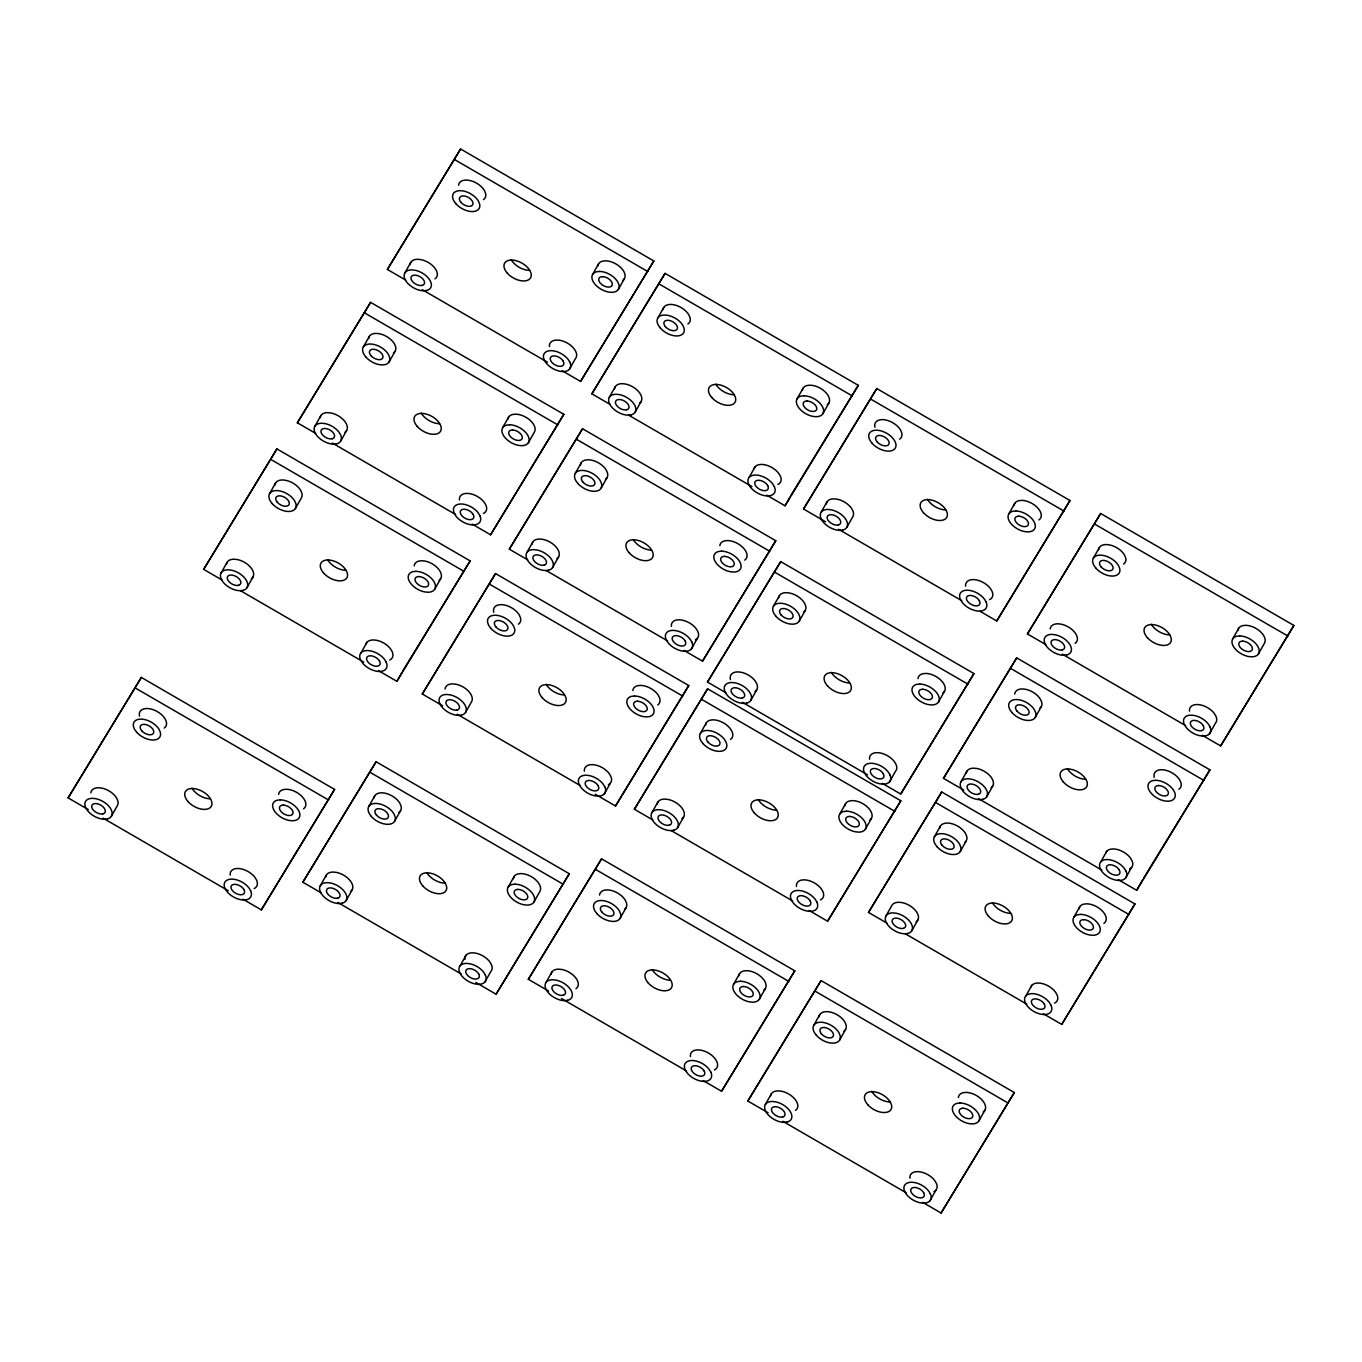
<?xml version="1.0" encoding="UTF-8"?>
<svg xmlns="http://www.w3.org/2000/svg" width="1362" height="1362" viewBox="0 0 1362 1362"><rect width="100%" height="100%" fill="white"/><g stroke="black" fill="none" stroke-linecap="round" stroke-linejoin="round"><path stroke-width="1.5" d="M88.343 809.624L68.1 797.894L141.342 677.442L334.575 789.415L261.334 909.867L242.93 899.209M68.1 797.894L141.342 677.442M222.074 580.025L203.67 569.367L276.912 448.915L470.145 560.889L396.904 681.34L378.5 670.666M203.67 569.367L276.912 448.915M315.763 433.456L297.359 422.799L370.6 302.347L563.834 414.32L490.592 534.772L472.188 524.098M405.757 280.112L387.353 269.455L460.594 149.003L653.828 260.976L580.587 381.428L562.183 370.753M297.359 422.799L370.6 302.347M221.189 572.789L227.165 562.2M387.353 269.455L460.594 149.003M269.642 493.572L275.618 482.965M314.877 426.221L320.853 415.631M404.872 272.877L410.847 262.287M363.331 347.004L369.306 336.397M111.378 816.264L117.353 805.657A14.897 8.581 29.4 0 0 101.912 788.121L98.524 787.73A14.897 8.581 29.4 0 0 90.862 792.871M246.948 587.72L252.923 577.13M295.401 508.486L301.377 497.896A14.897 8.581 29.4 0 0 301.887 493.231L300.781 490.524A14.897 8.581 29.4 0 0 285.935 480.36A14.897 8.581 29.4 0 0 274.886 485.11M340.636 441.152L346.612 430.562M389.089 361.934L395.065 351.328M361.049 652.824L367.008 642.217M502.629 427.753L508.605 417.164M592.623 274.409L598.599 263.819M434.716 589.252L440.675 578.646M261.334 909.867L334.575 789.415M569.384 369.306L575.36 358.717A14.897 8.581 29.4 0 0 575.871 351.719L574.253 348.995A14.897 8.581 29.4 0 0 558.437 340.125A14.897 8.581 29.4 0 0 549.431 346.646M528.405 442.684L534.381 432.094A14.897 8.581 29.4 0 0 530.567 420.705A14.897 8.581 29.4 0 0 515.551 414.167L512.572 414.491A14.897 8.581 29.4 0 0 507.89 419.309M396.904 681.34L401.875 672.505M618.399 289.34L624.358 278.75M490.592 534.772L563.834 414.32M580.587 381.428L653.828 260.976M321.245 892.876L302.841 882.218L376.082 761.767L569.316 873.74L496.074 994.192L475.832 982.462M302.841 882.218L376.082 761.767M442.531 705.754L422.288 694.024L495.53 573.572L688.763 685.546L615.522 805.998L595.279 794.267M610.244 404.48L591.84 393.822L665.082 273.37L858.298 385.344L785.057 505.796L766.653 495.138M422.288 694.024L495.53 573.572M527.707 559.85L509.303 549.192L582.544 428.741L775.778 540.714L702.537 661.166L684.133 650.491M591.84 393.822L665.082 273.37M320.359 885.64L326.335 875.034M368.813 806.406L374.788 795.817M509.303 549.192L582.544 428.741M609.342 397.261L615.318 386.655M657.795 318.027L663.771 307.42M526.822 552.614L532.797 542.008M575.275 473.38L581.251 462.791M346.118 900.571L352.094 889.965M394.571 821.337L400.547 810.748M465.566 712.394L471.541 701.788A14.897 8.581 29.4 0 0 456.1 684.252L452.729 683.86A14.897 8.581 29.4 0 0 445.068 689.002M635.118 412.192L641.093 401.586M552.58 567.545L558.556 556.939M601.034 488.311L607.009 477.721M460.22 965.658L466.196 955.068M508.111 887.173L514.087 876.566M749.202 477.279L755.178 466.672M797.11 398.794L803.086 388.187M484.872 982.07L490.848 971.481A14.897 8.581 29.4 0 0 491.359 964.483L489.741 961.759A14.897 8.581 29.4 0 0 473.925 952.889A14.897 8.581 29.4 0 0 464.919 959.41M533.887 902.104L539.846 891.497A14.897 8.581 29.4 0 0 536.049 880.124A14.897 8.581 29.4 0 0 521.033 873.587L518.054 873.91A14.897 8.581 29.4 0 0 513.372 878.728M604.319 793.893L610.295 783.286M822.869 413.707L828.845 403.118M496.074 994.192L569.316 873.74M691.334 649.044L697.31 638.438M615.522 805.998L688.763 685.546M785.057 505.796L790.045 496.96M702.537 661.166L775.778 540.714M548.563 991.025L528.32 979.295L601.561 858.843L794.795 970.817L721.554 1091.268L703.15 1080.611M528.32 979.295L601.561 858.843M652.773 819.907L634.369 809.249L707.61 688.797L900.827 800.771L827.602 921.223L809.198 910.548M825.61 521.799L803.529 508.996L876.77 388.545L1069.987 500.518L996.746 620.97L980.197 611.385M725.878 692.73L707.474 682.056L780.715 561.604L973.949 673.577L900.708 794.029L882.304 783.371M634.369 809.249L707.61 688.797M803.529 508.996L876.77 388.545M707.474 682.056L780.715 561.604M545.839 982.734L551.797 972.127M821.031 512.435L827.006 501.829M651.87 812.671L657.846 802.082M700.34 733.437L706.299 722.847M773.446 606.26L779.404 595.654M620.05 918.431L626.026 907.824M677.646 827.602L683.622 816.996M846.806 527.366L852.782 516.76A14.897 8.581 29.4 0 0 837.341 499.224L833.953 498.85A14.897 8.581 29.4 0 0 826.291 503.991M750.751 700.426L756.727 689.819M799.205 621.191L805.18 610.585M733.59 984.266L739.566 973.66M839.639 814.204L845.615 803.597M1008.799 513.968L1014.775 503.361M759.349 999.197L765.325 988.591M889.505 781.924L895.481 771.318A14.897 8.581 29.4 0 0 895.992 764.337L894.357 761.596A14.897 8.581 29.4 0 0 878.558 752.726A14.897 8.581 29.4 0 0 869.552 759.247M865.398 829.135L871.374 818.528M938.503 701.958L944.479 691.351M721.554 1091.268L794.795 970.817M827.602 921.223L900.827 800.771M996.746 620.97L1069.987 500.518M900.708 794.029L973.949 673.577M768.083 1112.754L747.84 1101.024L821.082 980.572L1014.315 1092.545L941.074 1212.997L922.67 1202.34M747.84 1101.024L821.082 980.572M963.717 790.062L943.474 778.332L1016.699 657.88L1209.933 769.853L1136.691 890.305L1118.287 879.648M886.9 923.096L868.496 912.438L941.738 791.986L1134.955 903.959L1061.73 1024.411L1043.326 1013.737M1045.829 644.618L1027.425 633.943L1100.666 513.491L1293.9 625.464L1220.658 745.916L1202.254 735.259M943.474 778.332L1016.699 657.88M765.359 1104.463L771.335 1093.856M868.496 912.438L941.738 791.986M1027.425 633.943L1100.666 513.491M813.812 1025.228L819.788 1014.622M960.976 781.771L966.952 771.164M886.015 915.86L891.974 905.27A14.897 8.581 29.4 0 1 898.92 902.274L902.308 902.648A14.897 8.581 29.4 0 1 916.268 911.467A14.897 8.581 29.4 0 1 916.149 921.836M934.468 836.643L940.427 826.036M1093.397 558.148L1099.372 547.541M839.571 1040.159L845.547 1029.553M986.752 796.702L992.711 786.095M911.774 930.791L917.75 920.201M1035.205 717.468L1041.164 706.861M960.227 851.556L966.203 840.967M1100.836 861.788L1106.812 851.182M1025.858 995.894L1031.834 985.288M1073.767 917.392L1079.743 906.803M1232.695 638.914L1238.671 628.308M929.871 1200.892L935.847 1190.286M978.886 1120.926L984.845 1110.319M1125.506 878.201L1131.464 867.594M1209.456 733.812L1215.432 723.205A14.897 8.581 29.4 0 0 1215.943 716.225L1214.325 713.484A14.897 8.581 29.4 0 0 1198.509 704.614A14.897 8.581 29.4 0 0 1189.503 711.134M941.074 1212.997L1014.315 1092.545M1258.471 653.845L1264.447 643.239A14.897 8.581 29.4 0 0 1260.633 631.866A14.897 8.581 29.4 0 0 1245.617 625.311L1242.638 625.652A14.897 8.581 29.4 0 0 1237.956 630.453M1136.691 890.305L1142.667 879.716M1061.73 1024.411L1134.955 903.959M1220.658 745.916L1293.9 625.464M402.88 670.734L470.145 560.889M791.033 495.189L858.298 385.344M1143.774 877.911L1209.933 769.853M1094.69 524.098L1287.924 636.071M870.795 399.151L1064.028 511.125M454.619 159.609L647.852 271.583M659.106 283.977L852.323 395.95M1062.394 654.203L1185.689 725.657M838.481 529.256L961.793 600.71M422.322 289.714L547.456 362.224M628.631 415.155L751.943 486.609M1010.74 668.487L1203.957 780.46M364.624 312.937L557.858 424.927M576.569 439.33L769.802 551.304M774.74 572.21L967.973 684.184M978.427 798.592L1101.739 870.046M332.328 443.059L455.623 514.513M546.111 570.508L667.567 640.889M935.762 802.576L1128.996 914.549M742.443 702.315L867.577 774.842M701.634 699.387L894.868 811.36M489.554 584.179L682.788 696.152M270.936 459.505L464.17 571.478M905.304 933.753L1026.761 1004.152M671.177 830.565L792.633 900.946M457.257 714.284L580.553 785.738M240.478 590.682L363.773 662.136M815.106 991.178L1008.34 1103.152M595.586 869.45L788.819 981.423M370.106 772.356L563.34 884.33M135.366 688.048L328.6 800.022M782.809 1121.284L906.105 1192.737M561.45 998.499L686.584 1071.009M337.81 902.478L461.105 973.915M103.069 818.153L228.203 890.68M254.166 888.552A14.897 8.581 29.4 0 0 256.618 880.175L254.983 877.434A14.897 8.581 29.4 0 0 239.184 868.564A14.897 8.581 29.4 0 0 230.178 875.085M210.259 798.813A14.897 8.581 29.4 0 1 192.042 788.257M303.505 808.824A14.897 8.581 29.4 0 0 302.551 797.11A14.897 8.581 29.4 0 0 286.292 789.262L283.313 789.602A14.897 8.581 29.4 0 0 278.631 794.404M164.206 728.074A14.897 8.581 29.4 0 0 166.317 721.758L165.211 719.068A14.897 8.581 29.4 0 0 148.645 708.615A14.897 8.581 29.4 0 0 139.52 716.157M849.633 682.975A14.897 8.581 29.4 0 1 831.416 672.419M755.127 691.453A14.897 8.581 29.4 0 0 755.246 681.085A14.897 8.581 29.4 0 0 741.286 672.283L737.898 671.892A14.897 8.581 29.4 0 0 730.441 679.553M942.879 692.986A14.897 8.581 29.4 0 0 941.925 681.272A14.897 8.581 29.4 0 0 925.666 673.424L922.687 673.764A14.897 8.581 29.4 0 0 917.988 678.565M803.58 612.236A14.897 8.581 29.4 0 0 805.691 605.937L804.567 603.23A14.897 8.581 29.4 0 0 789.739 593.049A14.897 8.581 29.4 0 0 778.689 597.816M695.369 639.851A14.897 8.581 29.4 0 0 697.821 631.457L696.186 628.733A14.897 8.581 29.4 0 0 680.387 619.863A14.897 8.581 29.4 0 0 671.381 626.384M651.462 550.095A14.897 8.581 29.4 0 1 633.245 539.539M556.956 558.59A14.897 8.581 29.4 0 0 557.075 548.222A14.897 8.581 29.4 0 0 543.115 539.403L539.727 539.029A14.897 8.581 29.4 0 0 532.065 544.17M744.708 560.122A14.897 8.581 29.4 0 0 743.754 548.409A14.897 8.581 29.4 0 0 727.495 540.561L724.516 540.884A14.897 8.581 29.4 0 0 719.834 545.702M605.409 479.356A14.897 8.581 29.4 0 0 607.52 473.057L606.413 470.35A14.897 8.581 29.4 0 0 591.568 460.169A14.897 8.581 29.4 0 0 580.518 464.936M777.906 484.48A14.897 8.581 29.4 0 0 780.358 476.087L778.723 473.363A14.897 8.581 29.4 0 0 764.627 464.748A14.897 8.581 29.4 0 0 754.088 468.63M733.999 394.742A14.897 8.581 29.4 0 1 715.782 384.186M639.493 403.22A14.897 8.581 29.4 0 0 639.595 392.852A14.897 8.581 29.4 0 0 625.652 384.05L622.264 383.658A14.897 8.581 29.4 0 0 614.602 388.8M827.245 404.752A14.897 8.581 29.4 0 0 826.291 393.039A14.897 8.581 29.4 0 0 810.015 385.191L807.053 385.531A14.897 8.581 29.4 0 0 802.354 390.332M687.946 324.003A14.897 8.581 29.4 0 0 690.057 317.686L688.934 314.997A14.897 8.581 29.4 0 0 674.105 304.816A14.897 8.581 29.4 0 0 663.056 309.566M444.999 883.121A14.897 8.581 29.4 0 1 426.783 872.565M350.494 891.616A14.897 8.581 29.4 0 0 350.613 881.248A14.897 8.581 29.4 0 0 336.652 872.429L333.281 872.055A14.897 8.581 29.4 0 0 325.603 877.196M398.947 812.382A14.897 8.581 29.4 0 0 401.058 806.083L399.951 803.376A14.897 8.581 29.4 0 0 385.105 793.195A14.897 8.581 29.4 0 0 374.056 797.962M714.386 1069.953A14.897 8.581 29.4 0 0 716.838 1061.577L715.203 1058.836A14.897 8.581 29.4 0 0 699.404 1049.966A14.897 8.581 29.4 0 0 690.398 1056.503M670.479 980.214A14.897 8.581 29.4 0 1 652.262 969.659M575.973 988.71A14.897 8.581 29.4 0 0 576.092 978.325A14.897 8.581 29.4 0 0 562.131 969.523L558.743 969.148A14.897 8.581 29.4 0 0 551.082 974.29M763.724 990.242A14.897 8.581 29.4 0 0 762.771 978.512A14.897 8.581 29.4 0 0 746.512 970.663L743.533 971.004A14.897 8.581 29.4 0 0 738.834 975.805M624.426 909.476A14.897 8.581 29.4 0 0 626.537 903.176L625.413 900.469A14.897 8.581 29.4 0 0 610.585 890.288A14.897 8.581 29.4 0 0 599.535 895.055M1054.563 1003.096A14.897 8.581 29.4 0 0 1057.014 994.703L1055.38 991.979A14.897 8.581 29.4 0 0 1041.283 983.347A14.897 8.581 29.4 0 0 1030.745 987.246M1010.655 913.357A14.897 8.581 29.4 0 1 992.438 902.802M1103.901 923.368A14.897 8.581 29.4 0 0 1102.948 911.655A14.897 8.581 29.4 0 0 1086.689 903.806L1083.709 904.13A14.897 8.581 29.4 0 0 1079.01 908.948M964.602 842.601A14.897 8.581 29.4 0 0 966.714 836.302L965.59 833.595A14.897 8.581 29.4 0 0 950.761 823.431A14.897 8.581 29.4 0 0 939.712 828.181M820.435 899.907A14.897 8.581 29.4 0 0 822.886 891.514L821.252 888.79A14.897 8.581 29.4 0 0 805.453 879.92A14.897 8.581 29.4 0 0 796.447 886.441M776.527 810.152A14.897 8.581 29.4 0 1 758.311 799.596M682.021 818.647A14.897 8.581 29.4 0 0 682.141 808.279A14.897 8.581 29.4 0 0 668.18 799.46L664.792 799.085A14.897 8.581 29.4 0 0 657.131 804.227M869.773 820.179A14.897 8.581 29.4 0 0 868.82 808.466A14.897 8.581 29.4 0 0 852.561 800.618L849.582 800.941A14.897 8.581 29.4 0 0 844.883 805.759M730.475 739.413A14.897 8.581 29.4 0 0 732.586 733.114L731.462 730.407A14.897 8.581 29.4 0 0 716.633 720.226A14.897 8.581 29.4 0 0 705.584 724.993M608.371 784.682A14.897 8.581 29.4 0 0 610.806 776.306L609.189 773.565A14.897 8.581 29.4 0 0 593.372 764.695A14.897 8.581 29.4 0 0 584.366 771.215M564.447 694.943A14.897 8.581 29.4 0 1 546.23 684.388M657.71 704.954A14.897 8.581 29.4 0 0 656.739 693.241A14.897 8.581 29.4 0 0 640.48 685.392L637.501 685.733A14.897 8.581 29.4 0 0 632.819 690.534M518.394 624.205A14.897 8.581 29.4 0 0 520.522 617.905L519.399 615.198A14.897 8.581 29.4 0 0 502.833 604.745A14.897 8.581 29.4 0 0 493.725 612.287M933.923 1191.682A14.897 8.581 29.4 0 0 936.358 1183.306L934.741 1180.565A14.897 8.581 29.4 0 0 918.924 1171.695A14.897 8.581 29.4 0 0 909.918 1178.215M889.999 1101.943A14.897 8.581 29.4 0 1 871.782 1091.388M795.493 1110.422A14.897 8.581 29.4 0 0 795.612 1100.053A14.897 8.581 29.4 0 0 781.652 1091.251L778.281 1090.86A14.897 8.581 29.4 0 0 770.603 1096.001M983.245 1111.954A14.897 8.581 29.4 0 0 982.291 1100.241A14.897 8.581 29.4 0 0 966.033 1092.392L963.053 1092.733A14.897 8.581 29.4 0 0 958.371 1097.534M843.946 1031.204A14.897 8.581 29.4 0 0 846.057 1024.888L844.951 1022.198A14.897 8.581 29.4 0 0 830.105 1012.017A14.897 8.581 29.4 0 0 819.056 1016.784M389.753 660.025A14.897 8.581 29.4 0 0 392.188 651.632L390.571 648.908A14.897 8.581 29.4 0 0 376.474 640.276A14.897 8.581 29.4 0 0 365.918 644.175M345.829 570.286A14.897 8.581 29.4 0 1 327.612 559.714M251.323 578.765A14.897 8.581 29.4 0 0 251.442 568.397A14.897 8.581 29.4 0 0 237.482 559.578L234.111 559.203A14.897 8.581 29.4 0 0 226.432 564.345M439.075 580.297A14.897 8.581 29.4 0 0 438.121 568.584A14.897 8.581 29.4 0 0 421.862 560.735L418.883 561.059A14.897 8.581 29.4 0 0 414.201 565.877M1129.541 868.99A14.897 8.581 29.4 0 0 1131.992 860.614L1130.358 857.873A14.897 8.581 29.4 0 0 1116.261 849.258A14.897 8.581 29.4 0 0 1105.723 853.14M1085.633 779.251A14.897 8.581 29.4 0 1 1067.416 768.696M991.127 787.73A14.897 8.581 29.4 0 0 991.23 777.361A14.897 8.581 29.4 0 0 977.286 768.56L973.898 768.168A14.897 8.581 29.4 0 0 966.237 773.31M1178.879 789.262A14.897 8.581 29.4 0 0 1177.926 777.549A14.897 8.581 29.4 0 0 1161.65 769.7L1158.687 770.041A14.897 8.581 29.4 0 0 1154.193 777.361M1039.581 708.512A14.897 8.581 29.4 0 0 1041.692 702.196L1040.568 699.506A14.897 8.581 29.4 0 0 1025.739 689.325A14.897 8.581 29.4 0 0 1014.69 694.092M483.442 513.457A14.897 8.581 29.4 0 0 485.876 505.064L484.259 502.34A14.897 8.581 29.4 0 0 468.443 493.47A14.897 8.581 29.4 0 0 459.437 499.99M439.517 423.718A14.897 8.581 29.4 0 1 421.301 413.163M345.012 432.197A14.897 8.581 29.4 0 0 345.131 421.828A14.897 8.581 29.4 0 0 331.17 413.009L327.799 412.635A14.897 8.581 29.4 0 0 320.138 417.776M393.465 352.962A14.897 8.581 29.4 0 0 395.593 346.663L394.469 343.956A14.897 8.581 29.4 0 0 379.623 333.792A14.897 8.581 29.4 0 0 368.591 338.542M1169.583 634.862A14.897 8.581 29.4 0 1 1151.367 624.307M1075.078 643.341A14.897 8.581 29.4 0 0 1075.197 632.972A14.897 8.581 29.4 0 0 1061.236 624.171L1057.865 623.779A14.897 8.581 29.4 0 0 1050.204 628.921M1123.531 564.123A14.897 8.581 29.4 0 0 1125.659 557.807L1124.535 555.117A14.897 8.581 29.4 0 0 1109.689 544.936A14.897 8.581 29.4 0 0 1098.657 549.703M989.595 599.655A14.897 8.581 29.4 0 0 992.047 591.278L990.412 588.537A14.897 8.581 29.4 0 0 974.596 579.667A14.897 8.581 29.4 0 0 965.607 586.205M945.688 509.916A14.897 8.581 29.4 0 1 927.471 499.36M1038.934 519.926A14.897 8.581 29.4 0 0 1037.98 508.213A14.897 8.581 29.4 0 0 1021.721 500.365L1018.742 500.705A14.897 8.581 29.4 0 0 1014.043 505.506M899.635 439.177A14.897 8.581 29.4 0 0 901.746 432.878L900.622 430.171A14.897 8.581 29.4 0 0 884.057 419.717A14.897 8.581 29.4 0 0 874.949 427.259M529.512 270.374A14.897 8.581 29.4 0 1 511.295 259.819M435.006 278.852A14.897 8.581 29.4 0 0 435.125 268.484A14.897 8.581 29.4 0 0 421.164 259.665L417.793 259.291A14.897 8.581 29.4 0 0 410.115 264.432M622.757 280.385A14.897 8.581 29.4 0 0 621.804 268.672A14.897 8.581 29.4 0 0 605.545 260.823L602.566 261.146A14.897 8.581 29.4 0 0 597.884 265.965M483.459 199.618A14.897 8.581 29.4 0 0 485.57 193.319L484.463 190.612A14.897 8.581 29.4 0 0 469.618 180.448A14.897 8.581 29.4 0 0 458.568 185.198M422.203 285.407L420.722 285.577A7.44 4.29 29.4 0 1 411.613 280.3A7.44 4.29 29.4 0 1 414.78 275.124L416.466 275.311A7.44 4.29 29.4 0 1 423.888 280.402A7.44 4.29 29.4 0 1 422.203 285.407M426.664 290.481L423.684 290.804A14.897 8.581 29.4 0 1 405.467 280.249A14.897 8.581 29.4 0 1 411.818 269.897L415.189 270.272A14.897 8.581 29.4 0 1 430.034 280.453A14.897 8.581 29.4 0 1 426.664 290.481M599.569 271.43L596.59 271.753A14.897 8.581 29.4 0 0 593.236 281.781A14.897 8.581 29.4 0 0 608.065 291.962L611.453 292.336A14.897 8.581 29.4 0 0 617.786 281.985A14.897 8.581 29.4 0 0 599.569 271.43M602.532 276.656L601.051 276.809A7.44 4.29 29.4 0 0 599.365 281.832A7.44 4.29 29.4 0 0 606.788 286.922L608.473 287.11A7.44 4.29 29.4 0 0 611.657 281.934A7.44 4.29 29.4 0 0 602.532 276.656M332.226 438.751L330.728 438.922A7.44 4.29 29.4 0 1 321.619 433.644A7.44 4.29 29.4 0 1 324.786 428.468L326.488 428.655A7.44 4.29 29.4 0 1 333.894 433.746A7.44 4.29 29.4 0 1 332.226 438.751M626.69 409.775L625.192 409.945A7.44 4.29 29.4 0 1 616.084 404.667A7.44 4.29 29.4 0 1 619.267 399.492L620.953 399.679A7.44 4.29 29.4 0 1 628.376 404.769A7.44 4.29 29.4 0 1 626.69 409.775M336.669 443.825L333.707 444.148A14.897 8.581 29.4 0 1 315.473 433.593A14.897 8.581 29.4 0 1 321.824 423.241L325.212 423.616A14.897 8.581 29.4 0 1 340.04 433.797A14.897 8.581 29.4 0 1 336.669 443.825M509.575 424.774L506.613 425.097A14.897 8.581 29.4 0 0 503.242 435.125A14.897 8.581 29.4 0 0 518.071 445.306L521.459 445.68A14.897 8.581 29.4 0 0 527.792 435.329A14.897 8.581 29.4 0 0 509.575 424.774M631.151 414.848L628.171 415.172A14.897 8.581 29.4 0 1 609.955 404.616A14.897 8.581 29.4 0 1 616.288 394.265L619.676 394.639A14.897 8.581 29.4 0 1 634.505 404.82A14.897 8.581 29.4 0 1 631.151 414.848M804.057 395.797L801.077 396.121A14.897 8.581 29.4 0 0 797.706 406.148A14.897 8.581 29.4 0 0 812.552 416.329L815.923 416.704A14.897 8.581 29.4 0 0 822.273 406.353A14.897 8.581 29.4 0 0 804.057 395.797M512.555 430L511.056 430.154A7.44 4.29 29.4 0 0 509.371 435.176A7.44 4.29 29.4 0 0 516.794 440.267L518.496 440.454A7.44 4.29 29.4 0 0 521.663 435.278A7.44 4.29 29.4 0 0 512.555 430M807.019 401.024L805.538 401.194A7.44 4.29 29.4 0 0 803.852 406.199A7.44 4.29 29.4 0 0 811.258 411.29L812.961 411.477A7.44 4.29 29.4 0 0 816.127 406.302A7.44 4.29 29.4 0 0 807.019 401.024M238.52 585.319L237.039 585.49A7.44 4.29 29.4 0 1 227.931 580.212A7.44 4.29 29.4 0 1 231.097 575.036L232.783 575.224A7.44 4.29 29.4 0 1 240.206 580.314A7.44 4.29 29.4 0 1 238.52 585.319M242.981 590.393L240.001 590.716A14.897 8.581 29.4 0 1 221.785 580.161A14.897 8.581 29.4 0 1 228.135 569.81L231.506 570.184A14.897 8.581 29.4 0 1 246.352 580.365A14.897 8.581 29.4 0 1 242.981 590.393M415.887 571.325L412.907 571.665A14.897 8.581 29.4 0 0 409.553 581.693A14.897 8.581 29.4 0 0 424.382 591.857L427.77 592.249A14.897 8.581 29.4 0 0 434.103 581.897A14.897 8.581 29.4 0 0 415.887 571.325M838.379 524.966L836.881 525.119A7.44 4.29 29.4 0 1 827.773 519.841A7.44 4.29 29.4 0 1 830.956 514.666L832.642 514.853A7.44 4.29 29.4 0 1 840.065 519.943A7.44 4.29 29.4 0 1 838.379 524.966M418.849 576.569L417.368 576.722A7.44 4.29 29.4 0 0 415.682 581.744A7.44 4.29 29.4 0 0 423.105 586.835L424.791 587.022A7.44 4.29 29.4 0 0 427.974 581.846A7.44 4.29 29.4 0 0 418.849 576.569M842.84 530.022L839.86 530.363A14.897 8.581 29.4 0 1 821.644 519.79A14.897 8.581 29.4 0 1 827.977 509.439L831.365 509.831A14.897 8.581 29.4 0 1 846.194 519.995A14.897 8.581 29.4 0 1 842.84 530.022M1015.746 510.971L1012.766 511.295A14.897 8.581 29.4 0 0 1009.395 521.323A14.897 8.581 29.4 0 0 1024.241 531.503L1027.612 531.895A14.897 8.581 29.4 0 0 1033.962 521.527A14.897 8.581 29.4 0 0 1015.746 510.971M544.153 565.145L542.672 565.315A7.44 4.29 29.4 0 1 533.563 560.037A7.44 4.29 29.4 0 1 536.73 554.862L538.416 555.049A7.44 4.29 29.4 0 1 545.839 560.14A7.44 4.29 29.4 0 1 544.153 565.145M1018.708 516.198L1017.227 516.368A7.44 4.29 29.4 0 0 1015.541 521.374A7.44 4.29 29.4 0 0 1022.964 526.464L1024.65 526.651A7.44 4.29 29.4 0 0 1027.816 521.476A7.44 4.29 29.4 0 0 1018.708 516.198M548.614 570.201L545.634 570.542A14.897 8.581 29.4 0 1 527.417 559.986A14.897 8.581 29.4 0 1 533.768 549.618L537.139 550.01A14.897 8.581 29.4 0 1 551.985 560.174A14.897 8.581 29.4 0 1 548.614 570.201M721.519 551.15L718.54 551.491A14.897 8.581 29.4 0 0 715.169 561.519A14.897 8.581 29.4 0 0 730.015 571.682L733.386 572.074A14.897 8.581 29.4 0 0 739.736 561.706A14.897 8.581 29.4 0 0 721.519 551.15M724.482 556.377L723.001 556.547A7.44 4.29 29.4 0 0 721.315 561.57A7.44 4.29 29.4 0 0 728.738 566.643L730.424 566.847A7.44 4.29 29.4 0 0 733.59 561.655A7.44 4.29 29.4 0 0 724.482 556.377M457.155 709.994L455.657 710.147A7.44 4.29 29.4 0 1 446.549 704.869A7.44 4.29 29.4 0 1 449.715 699.693L451.418 699.881A7.44 4.29 29.4 0 1 458.824 704.971A7.44 4.29 29.4 0 1 457.155 709.994M461.599 715.05L458.636 715.39A14.897 8.581 29.4 0 1 440.403 704.818A14.897 8.581 29.4 0 1 446.753 694.467L450.141 694.858A14.897 8.581 29.4 0 1 464.97 705.022A14.897 8.581 29.4 0 1 461.599 715.05M634.505 695.999L631.542 696.322A14.897 8.581 29.4 0 0 628.171 706.35A14.897 8.581 29.4 0 0 643 716.531L646.388 716.906A14.897 8.581 29.4 0 0 652.721 706.555A14.897 8.581 29.4 0 0 634.505 695.999M1062.275 649.912L1060.794 650.066A7.44 4.29 29.4 0 1 1051.685 644.788A7.44 4.29 29.4 0 1 1054.852 639.612L1056.554 639.799A7.44 4.29 29.4 0 1 1063.96 644.89A7.44 4.29 29.4 0 1 1062.275 649.912M637.484 701.226L635.986 701.396A7.44 4.29 29.4 0 0 634.3 706.401A7.44 4.29 29.4 0 0 641.723 711.492L643.426 711.679A7.44 4.29 29.4 0 0 646.592 706.503A7.44 4.29 29.4 0 0 637.484 701.226M1066.735 654.969L1063.756 655.292A14.897 8.581 29.4 0 1 1045.539 644.737A14.897 8.581 29.4 0 1 1051.89 634.386L1055.261 634.777A14.897 8.581 29.4 0 1 1070.106 644.941A14.897 8.581 29.4 0 1 1066.735 654.969M1239.641 635.918L1236.662 636.241A14.897 8.581 29.4 0 0 1233.308 646.269A14.897 8.581 29.4 0 0 1248.137 656.45L1251.525 656.824A14.897 8.581 29.4 0 0 1257.858 646.473A14.897 8.581 29.4 0 0 1239.641 635.918M1242.621 641.144L1241.122 641.315A7.44 4.29 29.4 0 0 1239.437 646.32A7.44 4.29 29.4 0 0 1246.86 651.411L1248.545 651.598A7.44 4.29 29.4 0 0 1251.729 646.422A7.44 4.29 29.4 0 0 1242.621 641.144M742.324 698.025L740.843 698.178A7.44 4.29 29.4 0 1 731.735 692.9A7.44 4.29 29.4 0 1 734.901 687.725L736.587 687.912A7.44 4.29 29.4 0 1 744.01 693.003A7.44 4.29 29.4 0 1 742.324 698.025M746.785 703.081L743.805 703.405A14.897 8.581 29.4 0 1 725.588 692.849A14.897 8.581 29.4 0 1 731.922 682.498L735.31 682.89A14.897 8.581 29.4 0 1 750.156 693.054A14.897 8.581 29.4 0 1 746.785 703.081M919.691 684.03L916.711 684.354A14.897 8.581 29.4 0 0 913.34 694.382A14.897 8.581 29.4 0 0 928.186 704.563L931.557 704.937A14.897 8.581 29.4 0 0 937.907 694.586A14.897 8.581 29.4 0 0 919.691 684.03M922.653 689.257L921.172 689.427A7.44 4.29 29.4 0 0 919.486 694.433A7.44 4.29 29.4 0 0 926.909 699.523L928.595 699.71A7.44 4.29 29.4 0 0 931.761 694.535A7.44 4.29 29.4 0 0 922.653 689.257M102.95 813.863L101.469 814.016A7.44 4.29 29.4 0 1 92.361 808.739A7.44 4.29 29.4 0 1 95.527 803.563L97.213 803.75A7.44 4.29 29.4 0 1 104.636 808.841A7.44 4.29 29.4 0 1 102.95 813.863M107.411 818.92L104.431 819.243A14.897 8.581 29.4 0 1 86.215 808.688A14.897 8.581 29.4 0 1 92.565 798.336L95.936 798.711A14.897 8.581 29.4 0 1 110.782 808.892A14.897 8.581 29.4 0 1 107.411 818.92M280.317 799.869L277.337 800.192A14.897 8.581 29.4 0 0 273.966 810.22A14.897 8.581 29.4 0 0 288.812 820.401L292.2 820.775A14.897 8.581 29.4 0 0 298.533 810.424A14.897 8.581 29.4 0 0 280.317 799.869M283.279 805.095L281.798 805.265A7.44 4.29 29.4 0 0 280.112 810.271A7.44 4.29 29.4 0 0 287.535 815.361L289.221 815.549A7.44 4.29 29.4 0 0 292.387 810.373A7.44 4.29 29.4 0 0 283.279 805.095M669.219 825.202L667.738 825.372A7.44 4.29 29.4 0 1 658.629 820.094A7.44 4.29 29.4 0 1 661.796 814.919L663.481 815.106A7.44 4.29 29.4 0 1 670.904 820.196A7.44 4.29 29.4 0 1 669.219 825.202M978.325 794.301L976.826 794.455A7.44 4.29 29.4 0 1 967.718 789.177A7.44 4.29 29.4 0 1 970.902 784.001L972.587 784.189A7.44 4.29 29.4 0 1 980.01 789.279A7.44 4.29 29.4 0 1 978.325 794.301M673.679 830.258L670.7 830.599A14.897 8.581 29.4 0 1 652.483 820.043A14.897 8.581 29.4 0 1 658.816 809.675L662.204 810.067A14.897 8.581 29.4 0 1 677.033 820.247A14.897 8.581 29.4 0 1 673.679 830.258M846.585 811.207L843.606 811.548A14.897 8.581 29.4 0 0 840.235 821.575A14.897 8.581 29.4 0 0 855.081 831.739L858.452 832.131A14.897 8.581 29.4 0 0 864.802 821.763A14.897 8.581 29.4 0 0 846.585 811.207M982.785 799.358L979.806 799.681A14.897 8.581 29.4 0 1 961.589 789.126A14.897 8.581 29.4 0 1 967.922 778.775L971.31 779.149A14.897 8.581 29.4 0 1 986.139 789.33A14.897 8.581 29.4 0 1 982.785 799.358M1155.691 780.307L1152.712 780.63A14.897 8.581 29.4 0 0 1149.341 790.658A14.897 8.581 29.4 0 0 1164.187 800.839L1167.557 801.214A14.897 8.581 29.4 0 0 1173.908 790.862A14.897 8.581 29.4 0 0 1155.691 780.307M849.547 816.434L848.066 816.604A7.44 4.29 29.4 0 0 846.381 821.626A7.44 4.29 29.4 0 0 853.804 826.7L855.489 826.904A7.44 4.29 29.4 0 0 858.656 821.712A7.44 4.29 29.4 0 0 849.547 816.434M1158.653 785.533L1157.172 785.704A7.44 4.29 29.4 0 0 1155.487 790.709A7.44 4.29 29.4 0 0 1162.893 795.8L1164.595 795.987A7.44 4.29 29.4 0 0 1167.762 790.811A7.44 4.29 29.4 0 0 1158.653 785.533M337.691 898.171L336.21 898.341A7.44 4.29 29.4 0 1 327.101 893.063A7.44 4.29 29.4 0 1 330.268 887.888L331.97 888.075A7.44 4.29 29.4 0 1 339.376 893.166A7.44 4.29 29.4 0 1 337.691 898.171M342.151 903.227L339.172 903.568A14.897 8.581 29.4 0 1 320.955 893.012A14.897 8.581 29.4 0 1 327.306 882.644L330.677 883.036A14.897 8.581 29.4 0 1 345.522 893.217A14.897 8.581 29.4 0 1 342.151 903.227M515.057 884.176L512.078 884.517A14.897 8.581 29.4 0 0 508.724 894.545A14.897 8.581 29.4 0 0 523.553 904.708L526.941 905.1A14.897 8.581 29.4 0 0 533.274 894.732A14.897 8.581 29.4 0 0 515.057 884.176M518.037 889.403L516.538 889.573A7.44 4.29 29.4 0 0 514.853 894.596A7.44 4.29 29.4 0 0 522.276 899.669L523.961 899.873A7.44 4.29 29.4 0 0 527.145 894.681A7.44 4.29 29.4 0 0 518.037 889.403M903.346 928.39L901.865 928.561A7.44 4.29 29.4 0 1 892.757 923.283A7.44 4.29 29.4 0 1 895.924 918.107L897.609 918.294A7.44 4.29 29.4 0 1 905.032 923.385A7.44 4.29 29.4 0 1 903.346 928.39M907.807 933.464L904.828 933.787A14.897 8.581 29.4 0 1 886.611 923.232A14.897 8.581 29.4 0 1 892.944 912.88L896.332 913.255A14.897 8.581 29.4 0 1 911.161 923.436A14.897 8.581 29.4 0 1 907.807 933.464M1080.713 914.396L1077.734 914.736A14.897 8.581 29.4 0 0 1074.363 924.764A14.897 8.581 29.4 0 0 1089.208 934.928L1092.579 935.319A14.897 8.581 29.4 0 0 1098.93 924.968A14.897 8.581 29.4 0 0 1080.713 914.396M1083.675 919.639L1082.194 919.793A7.44 4.29 29.4 0 0 1080.509 924.815A7.44 4.29 29.4 0 0 1087.932 929.906L1089.617 930.093A7.44 4.29 29.4 0 0 1092.784 924.917A7.44 4.29 29.4 0 0 1083.675 919.639M563.17 995.264L561.689 995.435A7.44 4.29 29.4 0 1 552.58 990.14A7.44 4.29 29.4 0 1 555.747 984.964L557.433 985.169A7.44 4.29 29.4 0 1 564.855 990.242A7.44 4.29 29.4 0 1 563.17 995.264M567.631 1000.321L564.651 1000.661A14.897 8.581 29.4 0 1 546.434 990.106A14.897 8.581 29.4 0 1 552.768 979.738L556.156 980.129A14.897 8.581 29.4 0 1 571.001 990.293A14.897 8.581 29.4 0 1 567.631 1000.321M740.536 981.27L737.557 981.61A14.897 8.581 29.4 0 0 734.186 991.621A14.897 8.581 29.4 0 0 749.032 1001.802L752.403 1002.194A14.897 8.581 29.4 0 0 758.753 991.825A14.897 8.581 29.4 0 0 740.536 981.27M743.499 986.497L742.018 986.667A7.44 4.29 29.4 0 0 740.332 991.672A7.44 4.29 29.4 0 0 747.755 996.763L749.44 996.95A7.44 4.29 29.4 0 0 752.607 991.774A7.44 4.29 29.4 0 0 743.499 986.497M782.69 1116.993L781.209 1117.146A7.44 4.29 29.4 0 1 772.101 1111.869A7.44 4.29 29.4 0 1 775.267 1106.693L776.953 1106.88A7.44 4.29 29.4 0 1 784.376 1111.971A7.44 4.29 29.4 0 1 782.69 1116.993M787.151 1122.05L784.172 1122.373A14.897 8.581 29.4 0 1 765.955 1111.818A14.897 8.581 29.4 0 1 772.305 1101.466L775.676 1101.841A14.897 8.581 29.4 0 1 790.522 1112.022A14.897 8.581 29.4 0 1 787.151 1122.05M960.057 1102.999L957.077 1103.322A14.897 8.581 29.4 0 0 953.723 1113.35A14.897 8.581 29.4 0 0 968.552 1123.531L971.94 1123.905A14.897 8.581 29.4 0 0 978.274 1113.554A14.897 8.581 29.4 0 0 960.057 1102.999M963.019 1108.225L961.538 1108.396A7.44 4.29 29.4 0 0 959.852 1113.401A7.44 4.29 29.4 0 0 967.275 1118.491L968.961 1118.679A7.44 4.29 29.4 0 0 972.145 1113.503A7.44 4.29 29.4 0 0 963.019 1108.225M1095.95 568.226L1093.992 565.519A14.897 8.581 29.4 0 1 1100.343 555.151A14.897 8.581 29.4 0 1 1118.56 565.707L1119.683 568.414A14.897 8.581 29.4 0 1 1112.226 576.075A14.897 8.581 29.4 0 1 1095.95 568.226M1203.276 725.657L1202.288 724.295A7.44 4.29 29.4 0 0 1194.168 720.379A7.44 4.29 29.4 0 0 1190.439 724.209L1190.984 725.554A7.44 4.29 29.4 0 0 1200.092 730.832A7.44 4.29 29.4 0 0 1203.276 725.657M872.055 443.28L870.097 440.573A14.897 8.581 29.4 0 1 876.43 430.205A14.897 8.581 29.4 0 1 894.647 440.777L895.77 443.467A14.897 8.581 29.4 0 1 888.313 451.128A14.897 8.581 29.4 0 1 872.055 443.28M979.363 600.71L978.393 599.348A7.44 4.29 29.4 0 0 970.255 595.432A7.44 4.29 29.4 0 0 966.526 599.263L967.088 600.608A7.44 4.29 29.4 0 0 976.196 605.886A7.44 4.29 29.4 0 0 979.363 600.71M1012 712.615L1010.042 709.908A14.897 8.581 29.4 0 1 1016.375 699.54A14.897 8.581 29.4 0 1 1034.592 710.096L1035.716 712.803A14.897 8.581 29.4 0 1 1028.259 720.464A14.897 8.581 29.4 0 1 1012 712.615M1119.309 870.046L1118.338 868.684A7.44 4.29 29.4 0 0 1110.2 864.768A7.44 4.29 29.4 0 0 1106.472 868.598L1107.034 869.943A7.44 4.29 29.4 0 0 1116.142 875.221A7.44 4.29 29.4 0 0 1119.309 870.046M660.366 328.106L658.408 325.382A14.897 8.581 29.4 0 1 664.741 315.031A14.897 8.581 29.4 0 1 682.958 325.586L684.082 328.293A14.897 8.581 29.4 0 1 676.625 335.954A14.897 8.581 29.4 0 1 660.366 328.106M767.674 485.536L766.704 484.174A7.44 4.29 29.4 0 0 758.566 480.258A7.44 4.29 29.4 0 0 754.837 484.072L755.399 485.434A7.44 4.29 29.4 0 0 764.508 490.712A7.44 4.29 29.4 0 0 767.674 485.536M776 616.339L774.042 613.632A14.897 8.581 29.4 0 1 780.375 603.264A14.897 8.581 29.4 0 1 798.609 613.819L799.715 616.526A14.897 8.581 29.4 0 1 792.258 624.188A14.897 8.581 29.4 0 1 776 616.339M937.022 846.704L935.064 843.997A14.897 8.581 29.4 0 1 941.397 833.646A14.897 8.581 29.4 0 1 959.614 844.202L960.738 846.909A14.897 8.581 29.4 0 1 953.281 854.553A14.897 8.581 29.4 0 1 937.022 846.704M883.308 773.769L882.338 772.407A7.44 4.29 29.4 0 0 874.2 768.491A7.44 4.29 29.4 0 0 870.471 772.322L871.033 773.667A7.44 4.29 29.4 0 0 880.141 778.945A7.44 4.29 29.4 0 0 883.308 773.769M1044.331 1004.134L1043.36 1002.79A7.44 4.29 29.4 0 0 1035.222 998.857A7.44 4.29 29.4 0 0 1031.494 1002.687L1032.055 1004.032A7.44 4.29 29.4 0 0 1041.164 1009.327A7.44 4.29 29.4 0 0 1044.331 1004.134M455.878 203.721L453.921 201.014A14.897 8.581 29.4 0 1 460.271 190.663A14.897 8.581 29.4 0 1 478.488 201.218L479.611 203.925A14.897 8.581 29.4 0 1 472.137 211.57A14.897 8.581 29.4 0 1 455.878 203.721M563.204 361.168L562.217 359.806A7.44 4.29 29.4 0 0 554.079 355.874A7.44 4.29 29.4 0 0 550.35 359.704L550.912 361.066A7.44 4.29 29.4 0 0 560.02 366.344A7.44 4.29 29.4 0 0 563.204 361.168M577.828 483.459L575.871 480.752A14.897 8.581 29.4 0 1 582.221 470.401A14.897 8.581 29.4 0 1 600.438 480.956L601.544 483.663A14.897 8.581 29.4 0 1 594.087 491.307A14.897 8.581 29.4 0 1 577.828 483.459M685.137 640.889L684.167 639.544A7.44 4.29 29.4 0 0 676.029 635.611A7.44 4.29 29.4 0 0 672.3 639.442L672.862 640.787A7.44 4.29 29.4 0 0 681.97 646.065A7.44 4.29 29.4 0 0 685.137 640.889M702.894 743.516L700.936 740.809A14.897 8.581 29.4 0 1 707.27 730.458A14.897 8.581 29.4 0 1 725.486 741.013L726.61 743.72A14.897 8.581 29.4 0 1 719.153 751.364A14.897 8.581 29.4 0 1 702.894 743.516M810.203 900.946L809.232 899.601A7.44 4.29 29.4 0 0 801.094 895.668A7.44 4.29 29.4 0 0 797.366 899.499L797.928 900.844A7.44 4.29 29.4 0 0 807.036 906.122A7.44 4.29 29.4 0 0 810.203 900.946M365.884 357.065L363.943 354.358A14.897 8.581 29.4 0 1 370.277 344.007A14.897 8.581 29.4 0 1 388.493 354.563L389.617 357.27A14.897 8.581 29.4 0 1 382.16 364.914A14.897 8.581 29.4 0 1 365.884 357.065M473.21 514.495L472.222 513.151A7.44 4.29 29.4 0 0 464.101 509.218A7.44 4.29 29.4 0 0 460.373 513.048L460.918 514.41A7.44 4.29 29.4 0 0 470.026 519.688A7.44 4.29 29.4 0 0 473.21 514.495M816.366 1035.307L814.408 1032.6A14.897 8.581 29.4 0 1 820.758 1022.232A14.897 8.581 29.4 0 1 838.975 1032.788L840.099 1035.495A14.897 8.581 29.4 0 1 832.625 1043.156A14.897 8.581 29.4 0 1 816.366 1035.307M923.691 1192.737L922.704 1191.375A7.44 4.29 29.4 0 0 914.566 1187.46A7.44 4.29 29.4 0 0 910.837 1191.29L911.399 1192.635A7.44 4.29 29.4 0 0 920.508 1197.913A7.44 4.29 29.4 0 0 923.691 1192.737M490.814 628.308L488.873 625.601A14.897 8.581 29.4 0 1 495.206 615.232A14.897 8.581 29.4 0 1 513.423 625.788L514.547 628.495A14.897 8.581 29.4 0 1 507.09 636.156A14.897 8.581 29.4 0 1 490.814 628.308M598.139 785.738L597.152 784.376A7.44 4.29 29.4 0 0 589.031 780.46A7.44 4.29 29.4 0 0 585.302 784.291L585.847 785.636A7.44 4.29 29.4 0 0 594.956 790.913A7.44 4.29 29.4 0 0 598.139 785.738M596.845 913.579L594.888 910.872A14.897 8.581 29.4 0 1 601.221 900.503A14.897 8.581 29.4 0 1 619.455 911.076L620.561 913.766A14.897 8.581 29.4 0 1 613.104 921.427A14.897 8.581 29.4 0 1 596.845 913.579M704.154 1071.009L703.184 1069.647A7.44 4.29 29.4 0 0 695.046 1065.731A7.44 4.29 29.4 0 0 691.317 1069.562L691.879 1070.907A7.44 4.29 29.4 0 0 700.987 1076.184A7.44 4.29 29.4 0 0 704.154 1071.009M272.196 503.634L270.238 500.927A14.897 8.581 29.4 0 1 276.588 490.575A14.897 8.581 29.4 0 1 294.805 501.131L295.929 503.838A14.897 8.581 29.4 0 1 288.455 511.482A14.897 8.581 29.4 0 1 272.196 503.634M379.504 661.064L378.534 659.719A7.44 4.29 29.4 0 0 370.396 655.786A7.44 4.29 29.4 0 0 366.667 659.617L367.229 660.962A7.44 4.29 29.4 0 0 376.338 666.256A7.44 4.29 29.4 0 0 379.504 661.064M371.366 816.485L369.408 813.778A14.897 8.581 29.4 0 1 375.759 803.427A14.897 8.581 29.4 0 1 393.976 813.982L395.099 816.689A14.897 8.581 29.4 0 1 387.625 824.333A14.897 8.581 29.4 0 1 371.366 816.485M478.692 973.915L477.704 972.57A7.44 4.29 29.4 0 0 469.584 968.637A7.44 4.29 29.4 0 0 465.838 972.468L466.4 973.813A7.44 4.29 29.4 0 0 475.508 979.091A7.44 4.29 29.4 0 0 478.692 973.915M136.626 732.177L134.668 729.47A14.897 8.581 29.4 0 1 141.018 719.102A14.897 8.581 29.4 0 1 159.235 729.657L160.341 732.364A14.897 8.581 29.4 0 1 152.884 740.026A14.897 8.581 29.4 0 1 136.626 732.177M243.934 889.607L242.964 888.245A7.44 4.29 29.4 0 0 234.826 884.33A7.44 4.29 29.4 0 0 231.097 888.143L231.659 889.505A7.44 4.29 29.4 0 0 240.768 894.783A7.44 4.29 29.4 0 0 243.934 889.607M1100.956 566.728L1100.036 565.366A7.44 4.29 29.4 0 1 1106.438 560.974A7.44 4.29 29.4 0 1 1112.396 569.776A7.44 4.29 29.4 0 1 1100.956 566.728M877.06 441.782L876.124 440.42A7.44 4.29 29.4 0 1 882.525 436.044A7.44 4.29 29.4 0 1 888.484 444.829A7.44 4.29 29.4 0 1 877.06 441.782M1016.988 711.117L1016.069 709.755A7.44 4.29 29.4 0 1 1022.47 705.363A7.44 4.29 29.4 0 1 1028.429 714.165A7.44 4.29 29.4 0 1 1016.988 711.117M665.354 326.608L664.435 325.246A7.44 4.29 29.4 0 1 670.836 320.853A7.44 4.29 29.4 0 1 676.795 329.638A7.44 4.29 29.4 0 1 665.354 326.608M942.027 845.223L941.091 843.861A7.44 4.29 29.4 0 1 947.492 839.469A7.44 4.29 29.4 0 1 953.451 848.254A7.44 4.29 29.4 0 1 942.027 845.223M781.005 614.841L780.085 613.479A7.44 4.29 29.4 0 1 786.47 609.086A7.44 4.29 29.4 0 1 792.429 617.888A7.44 4.29 29.4 0 1 781.005 614.841M460.884 202.24L459.964 200.878A7.44 4.29 29.4 0 1 466.366 196.486A7.44 4.29 29.4 0 1 472.325 205.27A7.44 4.29 29.4 0 1 460.884 202.24M582.834 481.978L581.914 480.616A7.44 4.29 29.4 0 1 588.299 476.223A7.44 4.29 29.4 0 1 594.275 485.008A7.44 4.29 29.4 0 1 582.834 481.978M707.899 742.035L706.963 740.673A7.44 4.29 29.4 0 1 713.365 736.28A7.44 4.29 29.4 0 1 719.323 745.065A7.44 4.29 29.4 0 1 707.899 742.035M370.89 355.584L369.97 354.222A7.44 4.29 29.4 0 1 376.372 349.83A7.44 4.29 29.4 0 1 382.33 358.615A7.44 4.29 29.4 0 1 370.89 355.584M821.371 1033.809L820.452 1032.447A7.44 4.29 29.4 0 1 826.853 1028.055A7.44 4.29 29.4 0 1 832.812 1036.857A7.44 4.29 29.4 0 1 821.371 1033.809M495.819 626.809L494.9 625.447A7.44 4.29 29.4 0 1 501.301 621.055A7.44 4.29 29.4 0 1 507.26 629.857A7.44 4.29 29.4 0 1 495.819 626.809M601.851 912.08L600.914 910.718A7.44 4.29 29.4 0 1 607.316 906.343A7.44 4.29 29.4 0 1 613.275 915.128A7.44 4.29 29.4 0 1 601.851 912.08M277.201 502.152L276.282 500.79A7.44 4.29 29.4 0 1 282.683 496.398A7.44 4.29 29.4 0 1 288.642 505.183A7.44 4.29 29.4 0 1 277.201 502.152M376.372 815.004L375.452 813.642A7.44 4.29 29.4 0 1 381.854 809.249A7.44 4.29 29.4 0 1 387.812 818.034A7.44 4.29 29.4 0 1 376.372 815.004M141.631 730.679L140.712 729.317A7.44 4.29 29.4 0 1 147.096 724.924A7.44 4.29 29.4 0 1 153.072 733.726A7.44 4.29 29.4 0 1 141.631 730.679M1209.967 726.814L1208.349 724.09A14.897 8.581 29.4 0 0 1190.899 715.152A14.897 8.581 29.4 0 0 1184.293 724.397L1185.91 727.121A14.897 8.581 29.4 0 0 1203.361 736.059A14.897 8.581 29.4 0 0 1209.967 726.814M986.071 601.868L984.437 599.144A14.897 8.581 29.4 0 0 966.986 590.206A14.897 8.581 29.4 0 0 960.38 599.45L962.015 602.174A14.897 8.581 29.4 0 0 979.448 611.112A14.897 8.581 29.4 0 0 986.071 601.868M1126.016 871.203L1124.382 868.479A14.897 8.581 29.4 0 0 1106.931 859.541A14.897 8.581 29.4 0 0 1100.326 868.769L1101.943 871.51A14.897 8.581 29.4 0 0 1119.394 880.448A14.897 8.581 29.4 0 0 1126.016 871.203M774.382 486.694L772.748 483.97A14.897 8.581 29.4 0 0 755.297 475.032A14.897 8.581 29.4 0 0 748.691 484.259L750.309 487A14.897 8.581 29.4 0 0 767.759 495.938A14.897 8.581 29.4 0 0 774.382 486.694M1051.038 1005.309L1049.404 1002.585A14.897 8.581 29.4 0 0 1031.97 993.63A14.897 8.581 29.4 0 0 1025.348 1002.875L1026.982 1005.599A14.897 8.581 29.4 0 0 1044.416 1014.554A14.897 8.581 29.4 0 0 1051.038 1005.309M890.016 774.927L888.382 772.203A14.897 8.581 29.4 0 0 870.948 763.265A14.897 8.581 29.4 0 0 864.325 772.509L865.96 775.233A14.897 8.581 29.4 0 0 883.41 784.172A14.897 8.581 29.4 0 0 890.016 774.927M569.895 362.326L568.277 359.602A14.897 8.581 29.4 0 0 550.827 350.647A14.897 8.581 29.4 0 0 544.204 359.891L545.839 362.615A14.897 8.581 29.4 0 0 563.289 371.571A14.897 8.581 29.4 0 0 569.895 362.326M691.845 642.064L690.228 639.323A14.897 8.581 29.4 0 0 672.777 630.385A14.897 8.581 29.4 0 0 666.154 639.629L667.789 642.353A14.897 8.581 29.4 0 0 685.239 651.291A14.897 8.581 29.4 0 0 691.845 642.064M816.911 902.121L815.276 899.38A14.897 8.581 29.4 0 0 797.843 890.442A14.897 8.581 29.4 0 0 791.22 899.686L792.854 902.41A14.897 8.581 29.4 0 0 810.288 911.348A14.897 8.581 29.4 0 0 816.911 902.121M930.382 1193.895L928.765 1191.171A14.897 8.581 29.4 0 0 911.314 1182.233A14.897 8.581 29.4 0 0 904.691 1191.461L906.326 1194.202A14.897 8.581 29.4 0 0 923.776 1203.14A14.897 8.581 29.4 0 0 930.382 1193.895M479.901 515.67L478.283 512.946A14.897 8.581 29.4 0 0 460.833 503.991A14.897 8.581 29.4 0 0 454.227 513.236L455.844 515.96A14.897 8.581 29.4 0 0 473.295 524.915A14.897 8.581 29.4 0 0 479.901 515.67M604.83 786.895L603.213 784.172A14.897 8.581 29.4 0 0 585.762 775.233A14.897 8.581 29.4 0 0 579.156 784.478L580.774 787.202A14.897 8.581 29.4 0 0 598.224 796.14A14.897 8.581 29.4 0 0 604.83 786.895M710.862 1072.166L709.227 1069.442A14.897 8.581 29.4 0 0 691.794 1060.504A14.897 8.581 29.4 0 0 685.171 1069.749L686.806 1072.473A14.897 8.581 29.4 0 0 704.256 1081.411A14.897 8.581 29.4 0 0 710.862 1072.166M386.212 662.238L384.595 659.497A14.897 8.581 29.4 0 0 367.144 650.559A14.897 8.581 29.4 0 0 360.521 659.804L362.156 662.528A14.897 8.581 29.4 0 0 379.606 671.483A14.897 8.581 29.4 0 0 386.212 662.238M485.383 975.09L483.765 972.349A14.897 8.581 29.4 0 0 466.315 963.411A14.897 8.581 29.4 0 0 459.709 972.655L461.326 975.379A14.897 8.581 29.4 0 0 478.777 984.317A14.897 8.581 29.4 0 0 485.383 975.09M250.642 890.765L249.025 888.041A14.897 8.581 29.4 0 0 231.574 879.103A14.897 8.581 29.4 0 0 224.951 888.33L226.586 891.071A14.897 8.581 29.4 0 0 244.036 900.01A14.897 8.581 29.4 0 0 250.642 890.765M188.024 801.571A14.897 8.581 29.4 0 0 211.229 806.423A14.897 8.581 29.4 0 0 195.787 788.887A14.897 8.581 29.4 0 0 188.024 801.571M827.398 685.733A14.897 8.581 29.4 0 0 850.603 690.585A14.897 8.581 29.4 0 0 835.161 673.049A14.897 8.581 29.4 0 0 827.398 685.733M629.227 552.853A14.897 8.581 29.4 0 0 652.432 557.705A14.897 8.581 29.4 0 0 636.99 540.169A14.897 8.581 29.4 0 0 629.227 552.853M711.764 397.5A14.897 8.581 29.4 0 0 734.969 402.352A14.897 8.581 29.4 0 0 719.528 384.816A14.897 8.581 29.4 0 0 711.764 397.5M422.765 885.879A14.897 8.581 29.4 0 0 445.97 890.731A14.897 8.581 29.4 0 0 430.528 873.195A14.897 8.581 29.4 0 0 422.765 885.879M648.244 982.972A14.897 8.581 29.4 0 0 671.449 987.825A14.897 8.581 29.4 0 0 656.007 970.289A14.897 8.581 29.4 0 0 648.244 982.972M988.42 916.098A14.897 8.581 29.4 0 0 1011.625 920.967A14.897 8.581 29.4 0 0 996.184 903.415A14.897 8.581 29.4 0 0 988.42 916.098M754.293 812.91A14.897 8.581 29.4 0 0 777.498 817.762A14.897 8.581 29.4 0 0 762.056 800.226A14.897 8.581 29.4 0 0 754.293 812.91M542.212 697.702A14.897 8.581 29.4 0 0 565.417 702.554A14.897 8.581 29.4 0 0 549.993 685.018A14.897 8.581 29.4 0 0 542.212 697.702M867.764 1104.701A14.897 8.581 29.4 0 0 890.969 1109.553A14.897 8.581 29.4 0 0 875.528 1092.018A14.897 8.581 29.4 0 0 867.764 1104.701M323.594 573.027A14.897 8.581 29.4 0 0 346.799 577.88A14.897 8.581 29.4 0 0 331.358 560.344A14.897 8.581 29.4 0 0 323.594 573.027M1063.399 782.009A14.897 8.581 29.4 0 0 1086.604 786.861A14.897 8.581 29.4 0 0 1071.162 769.326A14.897 8.581 29.4 0 0 1063.399 782.009M417.283 426.459A14.897 8.581 29.4 0 0 440.488 431.328A14.897 8.581 29.4 0 0 425.063 413.776A14.897 8.581 29.4 0 0 417.283 426.459M1147.349 637.62A14.897 8.581 29.4 0 0 1170.554 642.472A14.897 8.581 29.4 0 0 1155.129 624.937A14.897 8.581 29.4 0 0 1147.349 637.62M923.453 512.674A14.897 8.581 29.4 0 0 946.658 517.526A14.897 8.581 29.4 0 0 931.216 499.99A14.897 8.581 29.4 0 0 923.453 512.674M507.277 273.115A14.897 8.581 29.4 0 0 530.482 277.984A14.897 8.581 29.4 0 0 515.04 260.431A14.897 8.581 29.4 0 0 507.277 273.115"/></g></svg>
